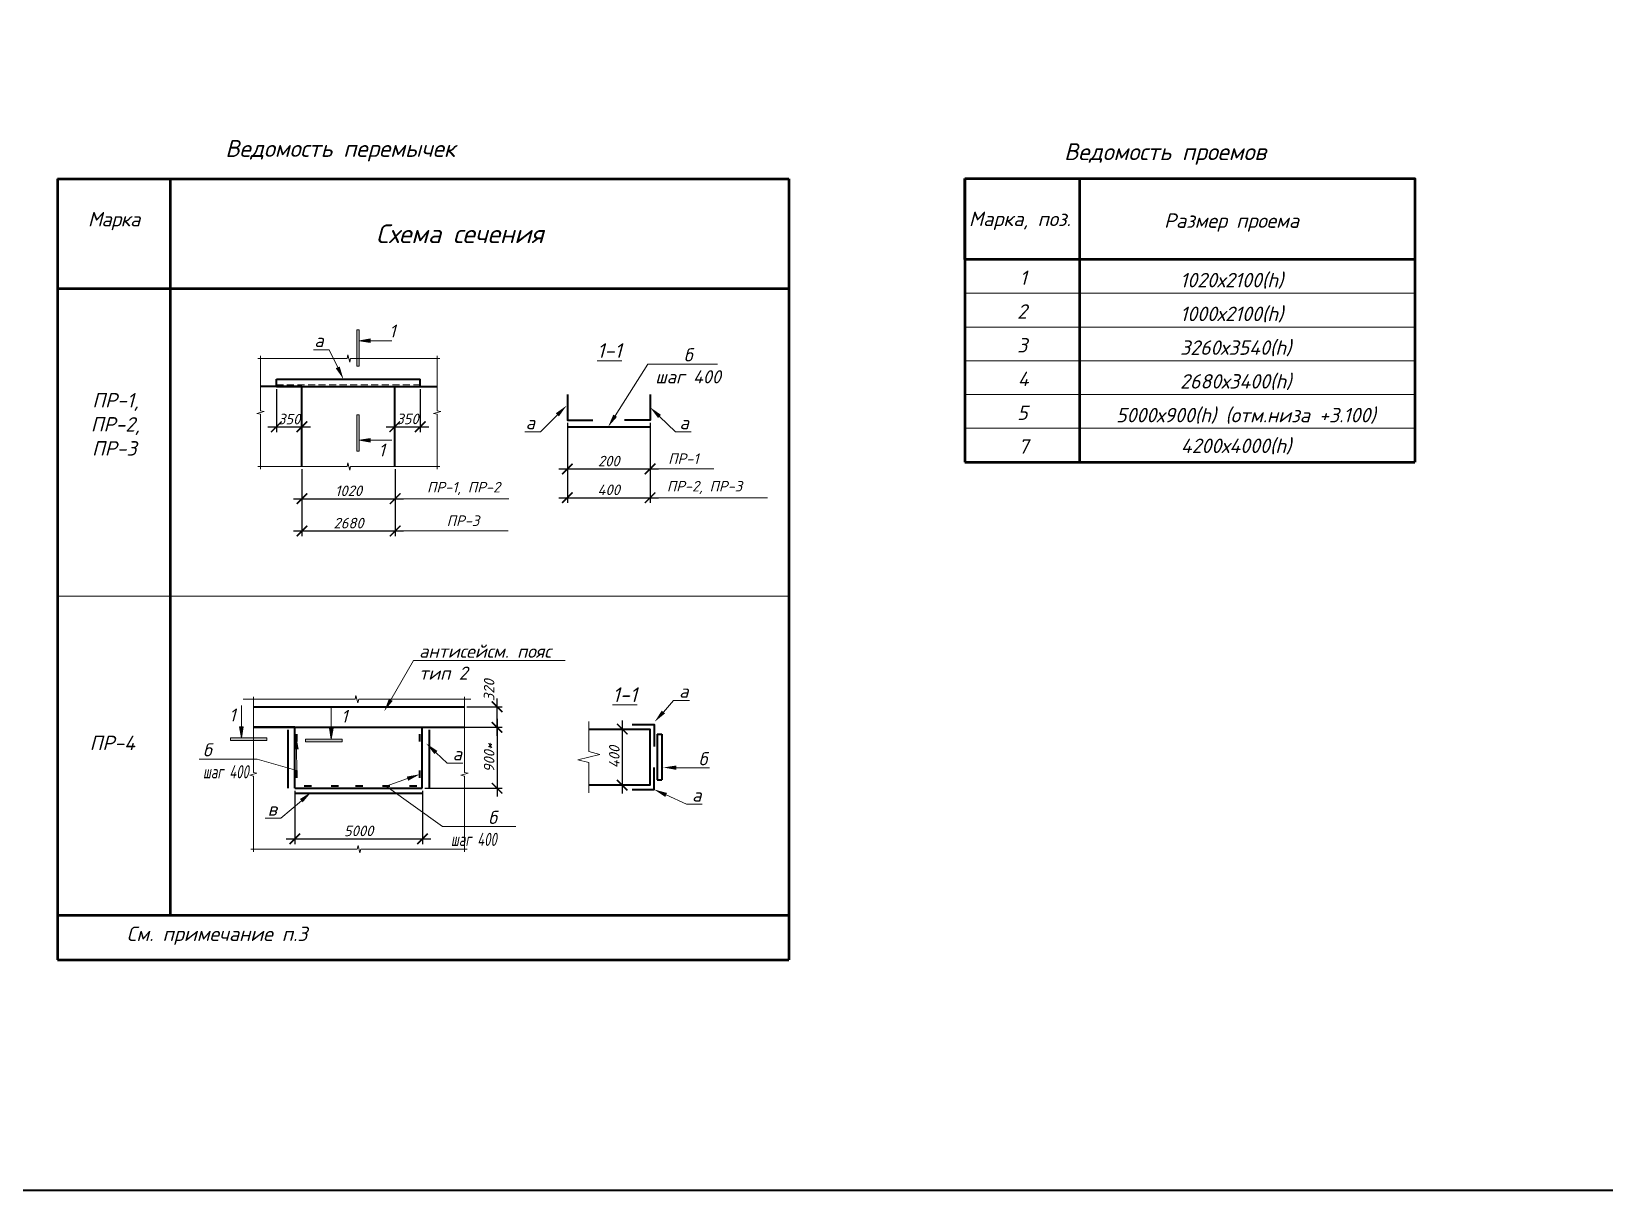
# Model space of a CAD drawing. Header units: millimetres. Extents: x -82276 to 69119, y 30132 to 86759.
# Drawn here: x -31051 to -3087, y 30132 to 50742 of the extents above; entities that cross this region are included whole.
import ezdxf
from ezdxf import colors
from ezdxf.entities.mleader import LeaderData, LeaderLine
from ezdxf.enums import TextEntityAlignment as Align
from ezdxf.math import Vec2, Vec3

# ---------------------------------------------------------------- set-up
doc = ezdxf.new("R2010")
doc.units = ezdxf.units.MM
doc.header["$MEASUREMENT"] = 0
doc.linetypes.add('DASHED2', pattern=[0.375, 0.25, -0.125])
doc.layers.get('0').update_dxf_attribs({"lineweight": 5})
for name, color, linetype, lineweight in [('#ME', 7, 'Continuous', 40), ('#Выноски', 150, 'Continuous', 15), ('#Рамка', 7, 'Continuous', 50), ('#стены наруж', 12, 'Continuous', 35), ('k_ Рамка', 7, 'Continuous', 50), ('проемы', 222, 'Continuous', 13), ('размеры', 7, 'Continuous', 5), ('стены наруж_Ном._пера__97', 7, 'Continuous', 5)]:
    doc.layers.add(name, color=color, linetype=linetype, lineweight=lineweight)
doc.layers.add('текст', color=7, linetype='Continuous')
doc.styles.add('GOST 2.304', font='isocpeui.ttf')
doc.styles.add('STEP PR', font='isocpeui.ttf')
doc.dimstyles.new('SPDS', dxfattribs={"dimscale": 50, "dimtxt": 2.5, "dimasz": 2.5, "dimexe": 1.25, "dimexo": 0.625, "dimtad": 1, "dimdec": 0, "dimrnd": 0.001, "dimtxsty": 'STEP PR', "dimblk": 'ARCHTICK', "dimcen": 2.5, "dimdle": 2, "dimclrd": 256, "dimclre": 256, "dimclrt": 7, "dimadec": 0, "dimazin": 2, "dimtfac": 0.75, "dimtdec": 0, "dimtmove": 1, "dimatfit": 3, "dimfxl": 1, "dimtolj": 1, "dimarcsym": 1})

# ---------------------------------------------------------------- blocks, each defined once
blk = doc.blocks.new('_ArchTick')
at = {"color": 0, "linetype": 'ByBlock', "const_width": 0.15}
blk.add_lwpolyline([(-0.5, -0.5), (0.5, 0.5)], dxfattribs=at)
blk = doc.blocks.new('*D290')
at = {"layer": 'Defpoints', "color": 0, "transparency": 16777216}
for p in [(-21525, 43832), (-20054, 43832), (-20054, 42963)]:
    blk.add_point(p, dxfattribs=at)
at = {"layer": 'размеры', "lineweight": -2, "transparency": 16777216}
for p, q in [((-21525, 43785), (-21525, 42869)), ((-20054, 43785), (-20054, 42869)), ((-21675, 42963), (-19904, 42963))]:
    blk.add_line(p, q, dxfattribs=at)
at = {"layer": 'размеры', "lineweight": -2, "transparency": 16777216, "xscale": 187.5, "yscale": 187.5, "zscale": 187.5, "rotation": 180}
blk.add_blockref('_ArchTick', (-21525, 42963), dxfattribs=at)
at = {"layer": 'размеры', "lineweight": -2, "transparency": 16777216, "xscale": 187.5, "yscale": 187.5, "zscale": 187.5}
blk.add_blockref('_ArchTick', (-20054, 42963), dxfattribs=at)
at = {"layer": 'размеры', "color": 7, "transparency": 16777216, "insert": (-20789, 43103), "char_height": 187.5, "attachment_point": 5, "style": 'STEP PR'}
blk.add_mtext('\\A1;200', dxfattribs=at)
blk = doc.blocks.new('*U296')
at = {"color": 0, "linetype": 'ByBlock', "lineweight": -2}
for p, q in [((30.44, 0), (30.75, 1.25)), ((30.75, 1.25), (31.38, -1.25)), ((30.44, 0), (0, 0)), ((31.38, -1.25), (31.69, 0)), ((62.13, 0), (31.69, 0))]:
    blk.add_line(p, q, dxfattribs=at)
blk = doc.blocks.new('*U292')
at = {"color": 0, "linetype": 'ByBlock', "lineweight": -2}
for p, q in [((18.7, 0), (19.02, 1.25)), ((19.02, 1.25), (19.64, -1.25)), ((18.7, 0), (0, 0)), ((19.64, -1.25), (19.95, 0)), ((38.66, 0), (19.95, 0))]:
    blk.add_line(p, q, dxfattribs=at)
blk = doc.blocks.new('*U293')
at = {"color": 0, "linetype": 'ByBlock', "lineweight": -2}
for p, q in [((18.7, 0), (19.02, 1.25)), ((19.02, 1.25), (19.64, -1.25)), ((18.7, 0), (0, 0)), ((19.64, -1.25), (19.95, 0)), ((38.66, 0), (19.95, 0))]:
    blk.add_line(p, q, dxfattribs=at)
blk = doc.blocks.new('*U291')
at = {"color": 0, "linetype": 'ByBlock', "lineweight": -2}
for p, q in [((30.44, 0), (30.75, 1.25)), ((30.75, 1.25), (31.38, -1.25)), ((30.44, 0), (0, 0)), ((31.38, -1.25), (31.69, 0)), ((62.13, 0), (31.69, 0))]:
    blk.add_line(p, q, dxfattribs=at)
blk = doc.blocks.new('*D294')
at = {"layer": 'Defpoints', "color": 0, "transparency": 16777216}
for p in [(-26698, 44428), (-26243, 44428), (-26243, 43712)]:
    blk.add_point(p, dxfattribs=at)
at = {"layer": 'размеры', "lineweight": -2, "transparency": 16777216}
for p, q in [((-26698, 44382), (-26698, 43618)), ((-26243, 44382), (-26243, 43618)), ((-26848, 43712), (-26093, 43712))]:
    blk.add_line(p, q, dxfattribs=at)
at = {"layer": 'размеры', "lineweight": -2, "transparency": 16777216, "xscale": 187.5, "yscale": 187.5, "zscale": 187.5, "rotation": 180}
blk.add_blockref('_ArchTick', (-26698, 43712), dxfattribs=at)
at = {"layer": 'размеры', "lineweight": -2, "transparency": 16777216, "xscale": 187.5, "yscale": 187.5, "zscale": 187.5}
blk.add_blockref('_ArchTick', (-26243, 43712), dxfattribs=at)
at = {"layer": 'размеры', "color": 7, "transparency": 16777216, "insert": (-26470, 43849), "char_height": 187.5, "attachment_point": 5, "style": 'STEP PR'}
blk.add_mtext('\\A1;350', dxfattribs=at)
blk = doc.blocks.new('*D295')
at = {"layer": 'Defpoints', "color": 0, "transparency": 16777216}
for p in [(-24594, 44428), (-24139, 44428), (-24139, 43712)]:
    blk.add_point(p, dxfattribs=at)
at = {"layer": 'размеры', "lineweight": -2, "transparency": 16777216}
for p, q in [((-24594, 44382), (-24594, 43618)), ((-24139, 44382), (-24139, 43618)), ((-24744, 43712), (-23989, 43712))]:
    blk.add_line(p, q, dxfattribs=at)
at = {"layer": 'размеры', "lineweight": -2, "transparency": 16777216, "xscale": 187.5, "yscale": 187.5, "zscale": 187.5, "rotation": 180}
blk.add_blockref('_ArchTick', (-24594, 43712), dxfattribs=at)
at = {"layer": 'размеры', "lineweight": -2, "transparency": 16777216, "xscale": 187.5, "yscale": 187.5, "zscale": 187.5}
blk.add_blockref('_ArchTick', (-24139, 43712), dxfattribs=at)
at = {"layer": 'размеры', "color": 7, "transparency": 16777216, "insert": (-24367, 43852), "char_height": 187.5, "attachment_point": 5, "style": 'STEP PR'}
blk.add_mtext('\\A1;350', dxfattribs=at)
blk = doc.blocks.new('*D297')
at = {"layer": 'Defpoints', "color": 0, "transparency": 16777216}
for p in [(-26243, 43007), (-24586, 43007), (-24586, 42434)]:
    blk.add_point(p, dxfattribs=at)
at = {"layer": 'размеры', "lineweight": -2, "transparency": 16777216}
for p, q in [((-26243, 42960), (-26243, 42340)), ((-24586, 42960), (-24586, 42340)), ((-26393, 42434), (-24436, 42434))]:
    blk.add_line(p, q, dxfattribs=at)
at = {"layer": 'размеры', "lineweight": -2, "transparency": 16777216, "xscale": 187.5, "yscale": 187.5, "zscale": 187.5, "rotation": 180}
blk.add_blockref('_ArchTick', (-26243, 42434), dxfattribs=at)
at = {"layer": 'размеры', "lineweight": -2, "transparency": 16777216, "xscale": 187.5, "yscale": 187.5, "zscale": 187.5}
blk.add_blockref('_ArchTick', (-24586, 42434), dxfattribs=at)
at = {"layer": 'размеры', "color": 7, "transparency": 16777216, "insert": (-25414, 42574), "char_height": 187.5, "attachment_point": 5, "style": 'STEP PR'}
blk.add_mtext('\\A1;1020', dxfattribs=at)
blk = doc.blocks.new('*D298')
at = {"layer": 'Defpoints', "color": 0, "transparency": 16777216}
for p in [(-26243, 42434), (-24586, 42434), (-24586, 41860)]:
    blk.add_point(p, dxfattribs=at)
at = {"layer": 'размеры', "lineweight": -2, "transparency": 16777216}
for p, q in [((-26243, 42387), (-26243, 41766)), ((-24586, 42387), (-24586, 41766)), ((-26393, 41860), (-24436, 41860))]:
    blk.add_line(p, q, dxfattribs=at)
at = {"layer": 'размеры', "lineweight": -2, "transparency": 16777216, "xscale": 187.5, "yscale": 187.5, "zscale": 187.5, "rotation": 180}
blk.add_blockref('_ArchTick', (-26243, 41860), dxfattribs=at)
at = {"layer": 'размеры', "lineweight": -2, "transparency": 16777216, "xscale": 187.5, "yscale": 187.5, "zscale": 187.5}
blk.add_blockref('_ArchTick', (-24586, 41860), dxfattribs=at)
at = {"layer": 'размеры', "color": 7, "transparency": 16777216, "insert": (-25414, 42000), "char_height": 187.5, "attachment_point": 5, "style": 'STEP PR'}
blk.add_mtext('\\A1;2680', dxfattribs=at)
blk = doc.blocks.new('*D299')
at = {"layer": 'Defpoints', "color": 0, "transparency": 16777216}
for p in [(-21525, 42963), (-20054, 42963), (-20054, 42451)]:
    blk.add_point(p, dxfattribs=at)
at = {"layer": 'размеры', "lineweight": -2, "transparency": 16777216}
for p, q in [((-21525, 42916), (-21525, 42358)), ((-20054, 42916), (-20054, 42358)), ((-21675, 42451), (-19904, 42451))]:
    blk.add_line(p, q, dxfattribs=at)
at = {"layer": 'размеры', "lineweight": -2, "transparency": 16777216, "xscale": 187.5, "yscale": 187.5, "zscale": 187.5, "rotation": 180}
blk.add_blockref('_ArchTick', (-21525, 42451), dxfattribs=at)
at = {"layer": 'размеры', "lineweight": -2, "transparency": 16777216, "xscale": 187.5, "yscale": 187.5, "zscale": 187.5}
blk.add_blockref('_ArchTick', (-20054, 42451), dxfattribs=at)
at = {"layer": 'размеры', "color": 7, "transparency": 16777216, "insert": (-20789, 42592), "char_height": 187.5, "attachment_point": 5, "style": 'STEP PR'}
blk.add_mtext('\\A1;400', dxfattribs=at)
blk = doc.blocks.new('*U357')
at = {"color": 0, "linetype": 'ByBlock', "lineweight": -2}
for p, q in [((38.31, 0), (38.62, 1.25)), ((38.62, 1.25), (39.24, -1.25)), ((38.31, 0), (0, 0)), ((39.24, -1.25), (39.56, 0)), ((77.86, 0), (39.56, 0))]:
    blk.add_line(p, q, dxfattribs=at)
blk = doc.blocks.new('*U358')
at = {"color": 0, "linetype": 'ByBlock', "lineweight": -2}
for p, q in [((25.87, 0), (26.19, 1.25)), ((26.19, 1.25), (26.81, -1.25)), ((25.87, 0), (0, 0)), ((26.81, -1.25), (27.12, 0)), ((53, 0), (27.12, 0))]:
    blk.add_line(p, q, dxfattribs=at)
blk = doc.blocks.new('*U356')
at = {"color": 0, "linetype": 'ByBlock', "lineweight": -2}
for p, q in [((36.35, 0), (36.66, 1.25)), ((36.66, 1.25), (37.29, -1.25)), ((36.35, 0), (0, 0)), ((37.29, -1.25), (37.6, 0)), ((73.95, 0), (37.6, 0))]:
    blk.add_line(p, q, dxfattribs=at)
blk = doc.blocks.new('*D302')
at = {"layer": 'Defpoints', "color": 0, "transparency": 16777216}
for p in [(-26371, 37286), (-24099, 37286), (-24099, 36386)]:
    blk.add_point(p, dxfattribs=at)
at = {"layer": 'размеры', "lineweight": -2, "transparency": 16777216}
for p, q in [((-26371, 37240), (-26371, 36292)), ((-24099, 37240), (-24099, 36292)), ((-26521, 36386), (-23949, 36386))]:
    blk.add_line(p, q, dxfattribs=at)
at = {"layer": 'размеры', "lineweight": -2, "transparency": 16777216, "xscale": 187.5, "yscale": 187.5, "zscale": 187.5, "rotation": 180}
blk.add_blockref('_ArchTick', (-26371, 36386), dxfattribs=at)
at = {"layer": 'размеры', "lineweight": -2, "transparency": 16777216, "xscale": 187.5, "yscale": 187.5, "zscale": 187.5}
blk.add_blockref('_ArchTick', (-24099, 36386), dxfattribs=at)
at = {"layer": 'размеры', "color": 7, "transparency": 16777216, "insert": (-25235, 36527), "char_height": 187.5, "attachment_point": 5, "style": 'STEP PR'}
blk.add_mtext('\\A1;5000', dxfattribs=at)
blk = doc.blocks.new('*U272')
at = {"linetype": 'ByBlock', "ltscale": 100}
h = blk.add_hatch(color=256, dxfattribs=at)
h.dxf.hatch_style = 1
h.paths.add_polyline_path([(35, 1000), (-35, 1000), (-35, 0), (35, 0)])
h = blk.add_hatch(color=256, dxfattribs=at)
h.dxf.hatch_style = 1
h.paths.add_polyline_path([(335, 750), (335, 700), (335, 650), (35, 700)])
for p, q in [((-35, 1000), (35, 1000)), ((-35, 0), (-35, 1000)), ((35, 1000), (35, 0)), ((35, 700), (335, 750)), ((35, 700), (335, 650)), ((335, 750), (335, 700)), ((335, 650), (335, 700)), ((35, 0), (-35, 0))]:
    blk.add_line(p, q, dxfattribs=at)
at = {"linetype": 'ByBlock', "ltscale": 100, "extrusion": (0, 1, 0), "elevation": 700}
blk.add_lwpolyline([(-925, 0), (-335, 0)], dxfattribs=at)
at = {"ltscale": 100, "style": 'STEP PR'}
blk.add_attdef('Nv', text='', height=350, dxfattribs=at).set_placement((781, 790), align=Align.RIGHT)
blk = doc.blocks.new('*U273')
at = {"linetype": 'ByBlock', "ltscale": 100}
h = blk.add_hatch(color=256, dxfattribs=at)
h.dxf.hatch_style = 1
h.paths.add_polyline_path([(35, 0), (-35, 0), (-35, -1000), (35, -1000)])
h = blk.add_hatch(color=256, dxfattribs=at)
h.dxf.hatch_style = 1
h.paths.add_polyline_path([(335, -750), (335, -700), (335, -650), (35, -700)])
for p, q in [((35, 0), (-35, 0)), ((-35, 0), (-35, -1000)), ((35, -1000), (35, 0)), ((35, -700), (335, -650)), ((35, -700), (335, -750)), ((335, -650), (335, -700)), ((335, -750), (335, -700)), ((-35, -1000), (35, -1000))]:
    blk.add_line(p, q, dxfattribs=at)
at = {"linetype": 'ByBlock', "ltscale": 100, "extrusion": (0, -1, 0), "elevation": 700}
blk.add_lwpolyline([(925, 0), (335, 0)], dxfattribs=at)
at = {"ltscale": 100, "style": 'STEP PR'}
blk.add_attdef('Nv', text='', height=350, dxfattribs=at).set_placement((781, -1140), align=Align.RIGHT)
blk = doc.blocks.new('*U351')
at = {"color": 0, "linetype": 'ByBlock', "lineweight": -2}
for p, q in [((3.44, 0), (3.76, 1.25)), ((3.76, 1.25), (4.38, -1.25)), ((3.44, 0), (0, 0)), ((4.38, -1.25), (4.69, 0)), ((8.14, 0), (4.69, 0))]:
    blk.add_line(p, q, dxfattribs=at)
blk = doc.blocks.new('*D350')
at = {"layer": 'Defpoints', "color": 0, "transparency": 16777216}
for p in [(-20060, 38338), (-20550, 37341), (-20060, 37341)]:
    blk.add_point(p, dxfattribs=at)
at = {"layer": 'размеры', "lineweight": -2, "transparency": 16777216}
for p, q in [((-20107, 38338), (-20644, 38338)), ((-20550, 38488), (-20550, 37191)), ((-20107, 37341), (-20644, 37341))]:
    blk.add_line(p, q, dxfattribs=at)
at = {"layer": 'размеры', "lineweight": -2, "transparency": 16777216, "xscale": 187.5, "yscale": 187.5, "zscale": 187.5}
for p, rotation in [((-20550, 38338), 90), ((-20550, 37341), 270)]:
    blk.add_blockref('_ArchTick', p, dxfattribs=dict(at, rotation=rotation))
at = {"layer": 'размеры', "color": 7, "transparency": 16777216, "insert": (-20690, 37840), "char_height": 187.5, "attachment_point": 5, "rotation": 90, "style": 'STEP PR'}
blk.add_mtext('\\A1;400', dxfattribs=at)
blk = doc.blocks.new('*D354')
at = {"layer": 'Defpoints', "color": 0, "transparency": 16777216}
for p in [(-24107, 38370), (-24107, 37286), (-22775, 37286)]:
    blk.add_point(p, dxfattribs=at)
at = {"layer": 'размеры', "lineweight": -2, "transparency": 16777216}
for p, q in [((-24060, 38370), (-22681, 38370)), ((-22775, 38520), (-22775, 37136)), ((-24060, 37286), (-22681, 37286))]:
    blk.add_line(p, q, dxfattribs=at)
at = {"layer": 'размеры', "lineweight": -2, "transparency": 16777216, "xscale": 187.5, "yscale": 187.5, "zscale": 187.5}
for p, rotation in [((-22775, 38370), 90), ((-22775, 37286), 270)]:
    blk.add_blockref('_ArchTick', p, dxfattribs=dict(at, rotation=rotation))
at = {"layer": 'размеры', "color": 7, "transparency": 16777216, "insert": (-22916, 37828), "char_height": 187.5, "attachment_point": 5, "rotation": 90, "style": 'STEP PR'}
blk.add_mtext('\\A1;900*', dxfattribs=at)
blk = doc.blocks.new('*U315')
at = {"ltscale": 100}
h = blk.add_hatch(color=256, dxfattribs=at)
h.dxf.hatch_style = 1
h.paths.add_polyline_path([(-85, 1070), (-35, 1070), (15, 1070), (-35, 770)])
h = blk.add_hatch(color=256, dxfattribs=at)
h.dxf.hatch_style = 1
h.paths.add_polyline_path([(665, 700), (665, 770), (-335, 770), (-335, 700)])
at = {"linetype": 'Continuous', "ltscale": 100}
for p, q in [((-85, 1070), (-35, 1070)), ((-35, 770), (-85, 1070)), ((-35, 770), (15, 1070)), ((15, 1070), (-35, 1070)), ((-335, 700), (-335, 770)), ((-335, 770), (665, 770)), ((665, 700), (-335, 700))]:
    blk.add_line(p, q, dxfattribs=at)
at = {"linetype": 'Continuous', "ltscale": 100, "extrusion": (-1, -1e-16, 0), "elevation": 35}
blk.add_lwpolyline([(-1660, 0), (-1070, 0)], dxfattribs=at)
at = {"linetype": 'Continuous', "ltscale": 100}
blk.add_lwpolyline([(665, 700), (665, 770)], dxfattribs=at)
at = {"ltscale": 100, "style": 'STEP PR'}
blk.add_attdef('Nh', text='', height=350, dxfattribs=at).set_placement((-192, 1222), align=Align.RIGHT)
blk = doc.blocks.new('*U316')
at = {"ltscale": 100}
h = blk.add_hatch(color=256, dxfattribs=at)
h.dxf.hatch_style = 1
h.paths.add_polyline_path([(1415, 1070), (1365, 1070), (1315, 1070), (1365, 770)])
h = blk.add_hatch(color=256, dxfattribs=at)
h.dxf.hatch_style = 1
h.paths.add_polyline_path([(1665, 700), (1665, 770), (665, 770), (665, 700)])
at = {"linetype": 'Continuous', "ltscale": 100}
for p, q in [((1365, 770), (1315, 1070)), ((1315, 1070), (1365, 1070)), ((1415, 1070), (1365, 1070)), ((1365, 770), (1415, 1070)), ((1665, 770), (665, 770)), ((665, 700), (1665, 700)), ((1665, 700), (1665, 770))]:
    blk.add_line(p, q, dxfattribs=at)
at = {"linetype": 'Continuous', "ltscale": 100, "extrusion": (1, -1e-16, 0), "elevation": 1365}
blk.add_lwpolyline([(1660, 0), (1070, 0)], dxfattribs=at)
at = {"linetype": 'Continuous', "ltscale": 100}
blk.add_lwpolyline([(665, 700), (665, 770)], dxfattribs=at)
at = {"ltscale": 100, "style": 'STEP PR'}
blk.add_attdef('Nh', text='', height=350, dxfattribs=at).set_placement((1799, 1222), align=Align.RIGHT)
blk = doc.blocks.new('*D355')
at = {"layer": 'Defpoints', "color": 0, "transparency": 16777216}
for p in [(-23361, 38734), (-22775, 38734), (-23353, 38370)]:
    blk.add_point(p, dxfattribs=at)
at = {"layer": 'размеры', "lineweight": -2, "transparency": 16777216}
for p, q in [((-22775, 38220), (-22775, 38884)), ((-23314, 38734), (-22681, 38734)), ((-23306, 38370), (-22681, 38370))]:
    blk.add_line(p, q, dxfattribs=at)
at = {"layer": 'размеры', "lineweight": -2, "transparency": 16777216, "xscale": 187.5, "yscale": 187.5, "zscale": 187.5}
for p, rotation in [((-22775, 38734), 90), ((-22775, 38370), 270)]:
    blk.add_blockref('_ArchTick', p, dxfattribs=dict(at, rotation=rotation))
at = {"layer": 'размеры', "color": 7, "transparency": 16777216, "insert": (-22916, 39028), "char_height": 187.5, "attachment_point": 5, "rotation": 90, "style": 'STEP PR'}
blk.add_mtext('\\A1;320', dxfattribs=at)

msp = doc.modelspace()

# ---------------------------------------------------------------- linework, layer by layer
at = {"layer": '#ME'}
for points in [[(-26697.8, 44428.4), (-26697.8, 44558.4)], [(-26697.8, 44558.4), (-24139.4, 44558.4)], [(-24139.4, 44428.4), (-24139.4, 44558.4)], [(-26697.8, 44428.4), (-24139.4, 44428.4)], [(-21524.5, 44287.1), (-21524.5, 43832.1), (-21069.5, 43832.1)], [(-20053.9, 44287.1), (-20053.9, 43832.1), (-20508.9, 43832.1)], [(-21524.5, 43710.2), (-20053.9, 43710.2)], [(-27107.1, 38733.8), (-23361.1, 38733.8)], [(-27107.1, 38369.8), (-23352.8, 38369.8)], [(-26495.1, 38322.9), (-26495.1, 37288.2)], [(-26495.1, 38322.9), (-26495.1, 37288.2)], [(-23983, 38322.9), (-23983, 37288.2)], [(-20372.2, 38416), (-19982.2, 38416), (-19982.2, 38026)], [(-26331.9, 38116.3), (-26331.9, 38246.3)], [(-26331.9, 38116.3), (-26331.9, 38246.3)], [(-24146.2, 38116.3), (-24146.2, 38246.3)], [(-24146.2, 38116.3), (-24146.2, 38246.3)], [(-19926.5, 38247.7), (-19926.5, 37436.2)], [(-19926.5, 38247.7), (-19846.5, 38247.7)], [(-19846.5, 38247.7), (-19846.5, 37436.2)], [(-26331.9, 37468.9), (-26331.9, 37598.9)], [(-26331.9, 37468.9), (-26331.9, 37598.9)], [(-24146.2, 37468.9), (-24146.2, 37598.9)], [(-20372.2, 37263.2), (-19982.2, 37263.2), (-19982.2, 37653.2)], [(-26357.2, 37196.4), (-24098.7, 37196.4)], [(-26072.1, 37319.5), (-26202.1, 37319.5)], [(-25595.8, 37321.8), (-25725.8, 37321.8)], [(-25163.3, 37321.8), (-25293.3, 37321.8)], [(-24680.8, 37321.8), (-24810.8, 37321.8)], [(-24200.5, 37321.8), (-24330.5, 37321.8)], [(-19926.5, 37436.2), (-19846.5, 37436.2)]]:
    msp.add_lwpolyline(points, dxfattribs=at)
at = {"layer": '#Рамка', "linetype": 'Continuous', "ltscale": 100}
for p, q in [((-30587.4, 48119.8), (-17587.4, 48119.8)), ((-30587.4, 48119.8), (-30587.4, 34234.2)), ((-28587.4, 48119.8), (-28587.4, 35027.7)), ((-17587.4, 48119.8), (-17587.4, 34234.2)), ((-12417.9, 48125.6), (-12417.9, 46685.6)), ((-30587.4, 46169.8), (-17587.4, 46169.8)), ((-14458.4, 43085.6), (-6458.4, 43085.6)), ((-30587.4, 35027.7), (-17587.4, 35027.7)), ((-30587.4, 34234.2), (-17587.4, 34234.2))]:
    msp.add_line(p, q, dxfattribs=at)
for points in [[(-14458.4, 48125.6), (-14458.4, 43085.6)], [(-14458.4, 48125.6), (-6458.4, 48125.6)], [(-12417.9, 48125.6), (-12417.9, 43085.6)], [(-6458.4, 48125.6), (-6458.4, 43085.6)]]:
    msp.add_lwpolyline(points, dxfattribs=at)
msp.add_lwpolyline([(-14458.4, 48125.6), (-6458.4, 48125.6), (-6458.4, 46685.6), (-14458.4, 46685.6)], close=True, dxfattribs=at)
at = {"layer": '#стены наруж'}
for points in [[(-26243.1, 43007.2), (-26243.1, 44428.4), (-26979.3, 44428.4)], [(-24594.1, 43007.2), (-24594.1, 44428.4), (-23839.8, 44428.4)], [(-26370.9, 37286.4), (-26370.9, 38369.8), (-27107.1, 38369.8)], [(-24107.2, 37286.4), (-24107.2, 38369.8), (-23352.8, 38369.8)], [(-21144.4, 38338), (-20060.2, 38338), (-20060.2, 37341.2), (-21144.4, 37341.2)], [(-26370.9, 37286.4), (-24107.2, 37286.4)]]:
    msp.add_lwpolyline(points, dxfattribs=at)
at = {"ltscale": 100}
for p, q in [((-6458.4, 46085.6), (-14458.4, 46085.6)), ((-14458.4, 45485.6), (-6458.4, 45485.6)), ((-14458.4, 44885.6), (-6458.4, 44885.6)), ((-14458.4, 44285.6), (-6458.4, 44285.6)), ((-14458.4, 43685.6), (-6458.4, 43685.6))]:
    msp.add_line(p, q, dxfattribs=at)
at = {"linetype": 'Continuous'}
for p, q in [((-30587.4, 40697.9), (-17587.4, 40697.9)), ((-30587.4, 34234.2), (-17587.4, 34234.2))]:
    msp.add_line(p, q, dxfattribs=at)
at = {"linetype": 'DASHED2', "ltscale": 500}
msp.add_lwpolyline([(-26697.8, 44460.9), (-24139.4, 44460.9)], dxfattribs=at)
at = {"layer": 'проемы', "ltscale": 100}
msp.add_line((-14458.4, 46685.6), (-6458.4, 46685.6), dxfattribs=at)
at = {"layer": 'размеры'}
for points in [[(-19947.4, 42962.5), (-18921.1, 42962.5)], [(-24435.6, 42433.5), (-22566.2, 42433.5)], [(-19903.9, 42451.3), (-17963.9, 42451.3)], [(-24435.6, 41859.8), (-22576.2, 41859.8)]]:
    msp.add_lwpolyline(points, dxfattribs=at)
at = {"layer": 'стены наруж_Ном._пера__97', "color": 3, "lineweight": 40}
msp.add_lwpolyline([(-82275.7, 86759), (55717.2, 86759), (55717.2, 30132.2), (-82275.7, 30132.2)], close=True, dxfattribs=at)

# ---------------------------------------------------------------- block references
ref = msp.add_blockref('*U272', (-25245.7, 44788.1), dxfattribs=dict(xscale=0.65, yscale=0.65, zscale=0.65))
ref.add_attrib('Nv', '1', dxfattribs={"ltscale": 100, "height": 227.5, "style": 'STEP PR'}).set_placement((-24578.5, 45301.6), align=Align.RIGHT)
at = {"rotation": 90}
for name, p, xscale, yscale, zscale in [('*U293', (-26979.3, 42961.7), 52, 52, 52), ('*U292', (-23839.8, 42961.7), 52, 52, 52), ('*U358', (-27107.1, 36157.6), 52, 52, 52), ('*U358', (-23352.8, 36157.6), 52, 52, 52), ('*U351', (-21144.4, 37204.7), 156, 156, 156)]:
    msp.add_blockref(name, p, dxfattribs=dict(at, xscale=xscale, yscale=yscale, zscale=zscale))
at = {"xscale": 52, "yscale": 52, "zscale": 52}
for name, p in [('*U296', (-27024.8, 44926.5)), ('*U291', (-27024.8, 43007.2)), ('*U357', (-27290.5, 38867.9)), ('*U356', (-27152.6, 36203.1))]:
    msp.add_blockref(name, p, dxfattribs=at)
ref = msp.add_blockref('*U273', (-25245.7, 43927.4), dxfattribs=dict(xscale=0.65, yscale=0.65, zscale=0.65))
ref.add_attrib('Nv', '1', dxfattribs={"ltscale": 100, "height": 227.5, "style": 'STEP PR'}).set_placement((-24766.9, 43186.4), align=Align.RIGHT)
at = {"xscale": 0.65, "yscale": 0.65, "zscale": 0.65}
msp.add_blockref('*U315', (-27297.2, 37680.5), dxfattribs=at).add_auto_attribs({'Nh': '1'})
ref = msp.add_blockref('*U316', (-26610.5, 37657.7), dxfattribs=dict(xscale=0.65, yscale=0.65, zscale=0.65))
ref.add_attrib('Nh', '1', dxfattribs={"ltscale": 100, "height": 227.5, "style": 'STEP PR'}).set_placement((-25432.9, 38451.9), align=Align.RIGHT)

# ---------------------------------------------------------------- texts
at = {"layer": 'k_ Рамка', "color": 7, "style": 'STEP PR'}
msp.add_text('Ведомость проемов ', height=300, dxfattribs=at).set_placement((-12694.3, 48453.4))
at = {"layer": 'k_ Рамка', "color": 7, "insert": (-25560.9, 48620.6), "char_height": 300, "width": 8700, "attachment_point": 5, "style": 'STEP PR'}
msp.add_mtext('Ведомость перемычек', dxfattribs=at)
at = {"layer": 'размеры', "color": 7, "attachment_point": 5, "style": 'STEP PR'}
for s, insert, char_height, width in [('\\A1;{\\L1-1}', (-20776.9, 45068.7), 260, 596.527), ('\\A1;ПР-1', (-19461.9, 43145.3), 187.5, 1236.519), ('\\A1;ПР-1, ПР-2', (-23368.9, 42616.3), 187.5, 1562.098), ('\\A1;ПР-2, ПР-3', (-19086.5, 42634.1), 187.5, 1895.193), ('\\A1;ПР-3', (-23380, 42042.6), 187.5, 1236.519), ('\\A1;{\\L1-1}', (-20503.3, 38949.4), 260, 596.527)]:
    msp.add_mtext(s, dxfattribs=dict(at, insert=insert, char_height=char_height, width=width))
at = {"layer": 'текст', "ltscale": 100, "style": 'GOST 2.304'}
for s, p in [('Марка, поз.', (-14386.4, 47281.2)), ('Размер проема', (-10916.8, 47250)), ('1020х2100(h)', (-10633, 46191.8)), ('1000х2100(h)', (-10633, 45591.8)), ('3260х3540(h)', (-10633, 44991.8)), ('2680х3400(h)', (-10633, 44391.8)), ('5000х900(h) (отм.низа +3.100)', (-11770, 43791.8)), ('4200х4000(h)', (-10619.5, 43245.8))]:
    msp.add_text(s, height=256.564, dxfattribs=at).set_placement(p)
at = {"layer": 'текст', "ltscale": 100, "attachment_point": 5, "style": 'GOST 2.304'}
for s, insert, char_height, width in [('{\\T0.95;Марка}', (-29587.4, 47369.8), 256.564, 1700), ('Схема сечения', (-23437.4, 47144.8), 333.533, 8710)]:
    msp.add_mtext(s, dxfattribs=dict(at, insert=insert, char_height=char_height, width=width))
at = {"layer": 'текст', "ltscale": 100, "char_height": 256.564, "attachment_point": 1, "style": 'GOST 2.304'}
for s, width, heights, insert in [('\\pi973.68;1', 2040.457, [0], (-14458.4, 46490.8)), ('\\pi929.17;2', 2040.457, [0], (-14458.4, 45890.8)), ('\\pi929.26;3', 2040.457, [0], (-14458.4, 45290.8)), ('\\pi941.02;4', 2040.457, [0], (-14458.4, 44690.8)), ('\\pi617.01;ПР-1,\\P\\pi590.39;ПР-2,\\P\\pi611.96;ПР-3', 2040.457, [0], (-30587.4, 44312)), ('\\pi930.04;5', 2040.457, [0], (-14458.4, 44090.8)), ('\\pi949.48;7', 2040.457, [0], (-14458.4, 43490.8)), ('\\pi616.82;ПР-4', 2040.457, [0], (-30634.4, 38219.2)), ('См. примечание п.3', 11334.191, [1852], (-29358.1, 34826.2))]:
    msp.add_mtext_dynamic_manual_height_columns(s, width=width, gutter_width=1250, heights=heights, dxfattribs=dict(at, insert=insert))

# ---------------------------------------------------------------- dimensions: what is measured, and where the dimension line sits
at = {"layer": 'размеры'}
for base, p1, p2, picture, middle in [((-26243.1, 43711.8), (-26697.8, 44428.4), (-26243.1, 44428.4), '*D294', (-26470.5, 43708.5)), ((-24139.4, 43711.8), (-24594.1, 44428.4), (-24139.4, 44428.4), '*D295', (-24366.7, 43711.8))]:
    dim = msp.add_linear_dim(base=base, p1=p1, p2=p2, text='350', dimstyle='SPDS', override={"dimscale": 75}, dxfattribs=at)
    dim.commit()
    dim.dimension.update_dxf_attribs({"geometry": picture, "text_midpoint": middle, "dimtype": 160})
for base, p1, p2, text, picture, middle in [((-20053.9, 42962.5), (-21524.5, 43832.1), (-20053.9, 43832.1), '200', '*D290', (-20789.2, 43103.1)), ((-24585.6, 42433.5), (-26243.1, 43007.2), (-24585.6, 43007.2), '1020', '*D297', (-25414.4, 42574.2)), ((-20053.9, 42451.3), (-21524.5, 42962.5), (-20053.9, 42962.5), '400', '*D299', (-20789.2, 42591.9)), ((-24585.6, 41859.8), (-26243.1, 42433.5), (-24585.6, 42433.5), '2680', '*D298', (-25414.4, 42000.4)), ((-24098.7, 36386), (-26370.9, 37286.4), (-24098.7, 37286.4), '5000', '*D302', (-25234.8, 36526.6))]:
    dim = msp.add_linear_dim(base=base, p1=p1, p2=p2, text=text, dimstyle='SPDS', override={"dimscale": 75}, dxfattribs=at)
    dim.commit()
    dim.dimension.update_dxf_attribs({"geometry": picture, "text_midpoint": middle})
dim = msp.add_linear_dim(base=(-22775.2, 38733.8), p1=(-23352.8, 38369.8), p2=(-23361.1, 38733.8), angle=90, text='320', dimstyle='SPDS', override={"dimscale": 75, "dimlfac": 0.333333}, dxfattribs=at)
dim.commit()
dim.dimension.update_dxf_attribs({"geometry": '*D355', "text_midpoint": (-22775.6, 39027.7), "dimtype": 160})
for base, p1, p2, text, picture, middle in [((-22775.2, 37286.4), (-24107.2, 38369.8), (-24107.2, 37286.4), '900*', '*D354', (-22915.9, 37828.1)), ((-20549.8, 37341.2), (-20060.2, 38338), (-20060.2, 37341.2), '400', '*D350', (-20690.4, 37839.6))]:
    dim = msp.add_linear_dim(base=base, p1=p1, p2=p2, angle=90, text=text, dimstyle='SPDS', override={"dimscale": 75, "dimlfac": 0.333333}, dxfattribs=at)
    dim.commit()
    dim.dimension.update_dxf_attribs({"geometry": picture, "text_midpoint": middle})

# ---------------------------------------------------------------- leaders
at = {"layer": '#Выноски'}
ml = msp.add_multileader_mtext('Standard', dxfattribs=at)
ml.set_content('\\A1;a', color=256, style='STEP PR')
ml.set_leader_properties(color=256, linetype='ByLayer', lineweight=-1)
ml.build(insert=Vec2(0, 0))
ml.multileader.update_dxf_attribs({"text_left_attachment_type": 6, "text_right_attachment_type": 6, "dogleg_length": 0, "arrow_head_size": 234, "scale": 0.75})
ctx = ml.context
ctx.base_point, ctx.scale, ctx.char_height, ctx.arrow_head_size, ctx.landing_gap_size, ctx.plane_origin = Vec3(-26098.5, 45083.3), 0.75, 234, 234, 97.5, Vec3(-18414, 28871.3)
ctx.left_attachment, ctx.right_attachment, ctx.text_align_type = 6, 6, 2
notes = []
notes.append((ctx, [(1, (1, 1, 0), (-25761.3, 45083.3), (-1, 0), 0, [(0, [(-25504.7, 44558.4)], 0, [])])]))
ctx.mtext.insert, ctx.mtext.rotation, ctx.mtext.alignment, ctx.mtext.flow_direction = Vec3(-25858.8, 45364.1), 6.2831853, 3, 5
ml = msp.add_multileader_mtext('Standard', dxfattribs=at)
ml.set_content('\\A1;б\\Pшаг 400', color=256, style='STEP PR')
ml.set_leader_properties(color=256, linetype='ByLayer', lineweight=-1)
ml.build(insert=Vec2(0, 0))
ml.multileader.update_dxf_attribs({"text_left_attachment_type": 6, "text_right_attachment_type": 6, "dogleg_length": 0, "arrow_head_size": 234, "scale": 0.75})
ctx = ml.context
ctx.base_point, ctx.scale, ctx.char_height, ctx.arrow_head_size, ctx.landing_gap_size, ctx.plane_origin = Vec3(-20095.7, 44828.2), 0.75, 234, 234, 97.5, Vec3(-13459.8, 27410.1)
ctx.left_attachment, ctx.right_attachment, ctx.text_align_type = 6, 6, 1
notes.append((ctx, [(0, (1, 1, 0), (-20095.7, 44828.2), (1, 0), 0, [(0, [(-20799.7, 43711.1)], 0, [])])]))
ctx.mtext.insert, ctx.mtext.rotation, ctx.mtext.width, ctx.mtext.alignment, ctx.mtext.flow_direction = Vec3(-19378, 45109), 6.2831853, 1506.308, 2, 5
ml = msp.add_multileader_mtext('Standard', dxfattribs=at)
ml.set_content('\\A1;a', color=256, style='STEP PR')
ml.set_leader_properties(color=256, linetype='ByLayer', lineweight=-1)
ml.build(insert=Vec2(0, 0))
ml.multileader.update_dxf_attribs({"text_left_attachment_type": 6, "text_right_attachment_type": 6, "dogleg_length": 0, "arrow_head_size": 234, "scale": 0.75})
ctx = ml.context
ctx.base_point, ctx.scale, ctx.char_height, ctx.arrow_head_size, ctx.landing_gap_size, ctx.plane_origin = Vec3(-22341.1, 43623.2), 0.75, 234, 234, 97.5, Vec3(-15450, 27758.6)
ctx.left_attachment, ctx.right_attachment, ctx.text_align_type = 6, 6, 2
notes.append((ctx, [(1, (1, 1, 0), (-22004, 43623.2), (-1, 0), 0, [(0, [(-21536.7, 44090.6)], 0, [])])]))
ctx.mtext.insert, ctx.mtext.rotation, ctx.mtext.alignment, ctx.mtext.flow_direction = Vec3(-22101.5, 43904), 6.2831853, 3, 5
ml = msp.add_multileader_mtext('Standard', dxfattribs=at)
ml.set_content('\\A1;a', color=256, style='STEP PR')
ml.set_leader_properties(color=256, linetype='ByLayer', lineweight=-1)
ml.build(insert=Vec2(0, 0))
ml.multileader.update_dxf_attribs({"text_left_attachment_type": 6, "text_right_attachment_type": 6, "dogleg_length": 0, "arrow_head_size": 234, "scale": 0.75})
ctx = ml.context
ctx.base_point, ctx.scale, ctx.char_height, ctx.arrow_head_size, ctx.landing_gap_size, ctx.plane_origin = Vec3(-19605.2, 43623.2), 0.75, 234, 234, 97.5, Vec3(-12714.1, 27758.6)
ctx.left_attachment, ctx.right_attachment, ctx.text_align_type = 6, 6, 2
notes.append((ctx, [(0, (1, 1, 0), (-19605.2, 43623.2), (1, 0), 0, [(0, [(-20053.9, 44059.6)], 0, [])])]))
ctx.mtext.insert, ctx.mtext.rotation, ctx.mtext.alignment, ctx.mtext.flow_direction = Vec3(-19365.5, 43904), 6.2831853, 3, 5
ml = msp.add_multileader_mtext('Standard', dxfattribs=at)
ml.set_content('\\A1;антисейсм. пояс\\Pтип 2', color=256, style='STEP PR')
ml.set_leader_properties(color=256, linetype='ByLayer', lineweight=-1)
ml.build(insert=Vec2(0, 0))
ml.multileader.update_dxf_attribs({"text_left_attachment_type": 6, "text_right_attachment_type": 6, "dogleg_length": 0, "arrow_head_size": 234, "scale": 0.75})
ctx = ml.context
ctx.base_point, ctx.scale, ctx.char_height, ctx.arrow_head_size, ctx.landing_gap_size, ctx.plane_origin = Vec3(-24258, 39558.5), 0.75, 234, 234, 97.5, Vec3(-14860.2, 18085.7)
ctx.left_attachment, ctx.right_attachment = 6, 6
notes.append((ctx, [(0, (1, 1, 0), (-24258, 39558.5), (1, 0), 0, [(0, [(-24780.3, 38655.7)], 0, [])])]))
ctx.mtext.insert, ctx.mtext.rotation, ctx.mtext.flow_direction = Vec3(-24160.5, 39839.3), 6.2831853, 5
ml = msp.add_multileader_mtext('Standard', dxfattribs=at)
ml.set_content('\\A1;a', color=256, style='STEP PR')
ml.set_leader_properties(color=256, linetype='ByLayer', lineweight=-1)
ml.build(insert=Vec2(0, 0))
ml.multileader.update_dxf_attribs({"text_left_attachment_type": 6, "text_right_attachment_type": 6, "dogleg_length": 0, "arrow_head_size": 234, "scale": 0.75})
ctx = ml.context
ctx.base_point, ctx.scale, ctx.char_height, ctx.arrow_head_size, ctx.landing_gap_size, ctx.plane_origin = Vec3(-19635, 38847.2), 0.75, 234, 234, 97.5, Vec3(-10053.3, 17843.8)
ctx.left_attachment, ctx.right_attachment = 6, 6
notes.append((ctx, [(0, (1, 1, 0), (-19635, 38847.2), (1, 0), 0, [(0, [(-19973.4, 38465.5)], 0, [])])]))
ctx.mtext.insert, ctx.mtext.rotation, ctx.mtext.flow_direction = Vec3(-19537.5, 39128), 6.2831853, 5
ml = msp.add_multileader_mtext('Standard', dxfattribs=at)
ml.set_content('\\A1;б\\P{\\W0.7;шаг 400}', color=256, style='STEP PR')
ml.set_leader_properties(color=256, linetype='ByLayer', lineweight=-1)
ml.build(insert=Vec2(0, 0))
ml.multileader.update_dxf_attribs({"text_left_attachment_type": 6, "text_right_attachment_type": 6, "dogleg_length": 0, "arrow_head_size": 234, "scale": 0.75})
ctx = ml.context
ctx.base_point, ctx.scale, ctx.char_height, ctx.arrow_head_size, ctx.landing_gap_size, ctx.plane_origin = Vec3(-28100.3, 37804.6), 0.75, 234, 234, 97.5, Vec3(-19404.4, 17001.2)
ctx.left_attachment, ctx.right_attachment = 6, 6
notes.append((ctx, [(1, (1, 1, 0), (-27037, 37804.6), (-1, 0), 0, [(1, [(-26344.9, 38212.7), (-26331.9, 37598.9)], 0, [])])]))
ctx.mtext.insert, ctx.mtext.rotation, ctx.mtext.width, ctx.mtext.defined_height, ctx.mtext.flow_direction = Vec3(-28002.8, 38085.4), 6.2831853, 1238.844, 486.5, 5
ml = msp.add_multileader_mtext('Standard', dxfattribs=at)
ml.set_content('\\A1;a', color=256, style='STEP PR')
ml.set_leader_properties(color=256, linetype='ByLayer', lineweight=-1)
ml.build(insert=Vec2(0, 0))
ml.multileader.update_dxf_attribs({"text_left_attachment_type": 6, "text_right_attachment_type": 6, "dogleg_length": 0, "arrow_head_size": 234, "scale": 0.75})
ctx = ml.context
ctx.base_point, ctx.scale, ctx.char_height, ctx.arrow_head_size, ctx.landing_gap_size, ctx.plane_origin = Vec3(-23661.6, 37733.6), 0.75, 234, 234, 97.5, Vec3(-14967.5, 17040.3)
ctx.left_attachment, ctx.right_attachment = 6, 6
notes.append((ctx, [(0, (1, 1, 0), (-23661.6, 37733.6), (1, 0), 0, [(0, [(-24033, 38080.4)], 0, [])])]))
ctx.mtext.insert, ctx.mtext.rotation, ctx.mtext.flow_direction = Vec3(-23564.1, 38014.4), 6.2831853, 5
ml = msp.add_multileader_mtext('Standard', dxfattribs=at)
ml.set_content('\\A1;б', color=256, style='STEP PR')
ml.set_leader_properties(color=256, linetype='ByLayer', lineweight=-1)
ml.build(insert=Vec2(0, 0))
ml.multileader.update_dxf_attribs({"text_left_attachment_type": 6, "text_right_attachment_type": 6, "dogleg_length": 0, "arrow_head_size": 234, "scale": 0.75})
ctx = ml.context
ctx.base_point, ctx.scale, ctx.char_height, ctx.arrow_head_size, ctx.landing_gap_size, ctx.plane_origin = Vec3(-19289.5, 37646.5), 0.75, 234, 234, 97.5, Vec3(-9735.6, 16469.8)
ctx.left_attachment, ctx.right_attachment = 6, 6
notes.append((ctx, [(0, (1, 1, 0), (-19289.5, 37646.5), (1, 0), 0, [(0, [(-19820.2, 37654.7)], 0, [])])]))
ctx.mtext.insert, ctx.mtext.rotation, ctx.mtext.flow_direction = Vec3(-19192, 37927.3), 6.2831853, 5
ml = msp.add_multileader_mtext('Standard', dxfattribs=at)
ml.set_content('\\A1;б\\P{\\W0.7;шаг 400}', color=256, style='STEP PR')
ml.set_leader_properties(color=256, linetype='ByLayer', lineweight=-1)
ml.build(insert=Vec2(0, 0))
ml.multileader.update_dxf_attribs({"text_left_attachment_type": 6, "text_right_attachment_type": 6, "dogleg_length": 0, "arrow_head_size": 234, "scale": 0.75})
ctx = ml.context
ctx.base_point, ctx.scale, ctx.char_height, ctx.arrow_head_size, ctx.landing_gap_size, ctx.plane_origin = Vec3(-23744, 36603), 0.75, 234, 234, 97.5, Vec3(-31721.9, 16390.8)
ctx.left_attachment, ctx.right_attachment, ctx.text_align_type = 6, 6, 2
notes.append((ctx, [(0, (1, 1, 0), (-23744, 36603), (1, 0), 0, [(1, [(-24146.2, 37533.9), (-24745.8, 37321.8)], 0, [])])]))
ctx.mtext.insert, ctx.mtext.defined_height, ctx.mtext.alignment, ctx.mtext.flow_direction = Vec3(-22778.2, 36883.8), 486.5, 3, 5
ml = msp.add_multileader_mtext('Standard', dxfattribs=at)
ml.set_content('\\A1;в', color=256, style='STEP PR')
ml.set_leader_properties(color=256, linetype='ByLayer', lineweight=-1)
ml.build(insert=Vec2(0, 0))
ml.multileader.update_dxf_attribs({"text_left_attachment_type": 6, "text_right_attachment_type": 6, "dogleg_length": 0, "arrow_head_size": 234, "scale": 0.75})
ctx = ml.context
ctx.base_point, ctx.scale, ctx.char_height, ctx.arrow_head_size, ctx.landing_gap_size, ctx.plane_origin = Vec3(-26949.8, 36750.7), 0.75, 234, 234, 97.5, Vec3(-16407.2, 16177.1)
ctx.left_attachment, ctx.right_attachment = 6, 6
notes.append((ctx, [(1, (1, 1, 0), (-26618.2, 36750.7), (-1, 0), 0, [(0, [(-26076.5, 37217.2)], 0, [])])]))
ctx.mtext.insert, ctx.mtext.rotation, ctx.mtext.flow_direction = Vec3(-26852.3, 37031.5), 6.2831853, 5
ml = msp.add_multileader_mtext('Standard', dxfattribs=at)
ml.set_content('\\A1;a', color=256, style='STEP PR')
ml.set_leader_properties(color=256, linetype='ByLayer', lineweight=-1)
ml.build(insert=Vec2(0, 0))
ml.multileader.update_dxf_attribs({"text_left_attachment_type": 6, "text_right_attachment_type": 6, "dogleg_length": 0, "arrow_head_size": 234, "scale": 0.75})
ctx = ml.context
ctx.base_point, ctx.scale, ctx.char_height, ctx.arrow_head_size, ctx.landing_gap_size, ctx.plane_origin = Vec3(-19404.6, 37000.9), 0.75, 234, 234, 97.5, Vec3(-10235.1, 15444.5)
ctx.left_attachment, ctx.right_attachment = 6, 6
notes.append((ctx, [(0, (1, 1, 0), (-19404.6, 37000.9), (1, 0), 0, [(0, [(-19982.2, 37263.2)], 0, [])])]))
ctx.mtext.insert, ctx.mtext.rotation, ctx.mtext.flow_direction = Vec3(-19307.1, 37281.7), 6.2831853, 5
for ctx, leaders in notes:
    for number, flags, end, landing, length, lines in leaders:
        leader = LeaderData()
        leader.index, (leader.has_last_leader_line, leader.has_dogleg_vector, leader.attachment_direction) = number, flags
        leader.last_leader_point, leader.dogleg_vector, leader.dogleg_length = Vec3(end), Vec3(landing), length
        for number, points, colour, breaks in lines:
            line = LeaderLine()
            line.index, line.vertices, line.color, line.breaks = number, Vec3.list(points), colors.encode_raw_color(colour), breaks
            leader.lines.append(line)
        ctx.leaders.append(leader)

doc.saveas('drawing.dxf')
